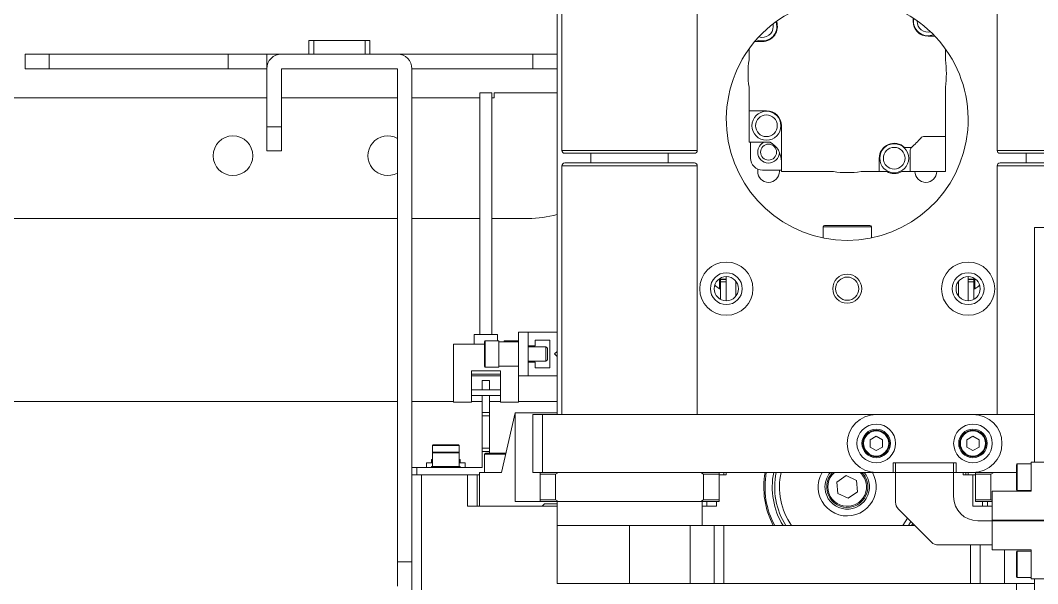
# Model space of a CAD drawing. Header units: millimetres. Extents: x 169 to 14583, y -399 to 10804.
# Drawn here: x 11916.4 to 12126.8, y 2278.5 to 2395 of the extents above; entities that cross this region are included whole.
import ezdxf

# ---------------------------------------------------------------- set-up
doc = ezdxf.new("R2010")
doc.units = ezdxf.units.MM
doc.header["$LTSCALE"] = 35

msp = doc.modelspace()

# ---------------------------------------------------------------- linework, layer by layer
at = {"color": 7, "linetype": 'Continuous', "lineweight": 18}
for p, q in [((12027.393, 2419.459), (12027.393, 2313.459)), ((12028.393, 2419.459), (12028.393, 2368.059)), ((12056.393, 2368.059), (12056.393, 2419.459)), ((12118.393, 2419.459), (12118.393, 2368.059)), ((12072.048, 2394.196), (12072.107, 2393.684)), ((12072.688, 2394.677), (12072.857, 2393.684)), ((12101.001, 2395.431), (12101.001, 2394.764)), ((12101.101, 2394.764), (12101.155, 2395.33)), ((12101.851, 2394.764), (12101.852, 2394.853)), ((12104.101, 2391.664), (12105.531, 2391.664)), ((11976.093, 2390.759), (11976.093, 2387.959)), ((11976.093, 2390.759), (11977.093, 2390.759)), ((11977.093, 2390.759), (11977.093, 2387.959)), ((11987.693, 2390.759), (11977.093, 2390.759)), ((11987.693, 2387.959), (11987.693, 2390.759)), ((11987.693, 2390.759), (11988.693, 2390.759)), ((11988.693, 2390.759), (11988.693, 2387.959)), ((12068.289, 2390.584), (12069.857, 2390.584)), ((11917.393, 2384.959), (11917.393, 2387.959)), ((11917.393, 2387.959), (11922.393, 2387.959)), ((11922.393, 2387.959), (11922.393, 2384.959)), ((11922.393, 2387.959), (11959.393, 2387.959)), ((11959.393, 2384.959), (11959.393, 2387.959)), ((11959.393, 2387.959), (11967.393, 2387.959)), ((11967.393, 2387.959), (11967.393, 2384.959)), ((11967.393, 2387.959), (11970.393, 2387.959)), ((11994.393, 2387.959), (11970.393, 2387.959)), ((11994.393, 2387.959), (12022.393, 2387.959)), ((12022.393, 2387.959), (12022.393, 2384.959)), ((12022.393, 2387.959), (12027.393, 2387.959)), ((12067.093, 2386.821), (12067.093, 2389.05)), ((12107.693, 2389.05), (12107.693, 2386.821)), ((11922.393, 2384.959), (11917.393, 2384.959)), ((11922.393, 2384.959), (11959.393, 2384.959)), ((11967.393, 2384.959), (11959.393, 2384.959)), ((11967.393, 2384.959), (11967.393, 2372.959)), ((11970.393, 2372.959), (11970.393, 2384.959)), ((11994.393, 2384.959), (11970.393, 2384.959)), ((11994.393, 2282.959), (11994.393, 2384.959)), ((11997.393, 2300.959), (11997.393, 2384.959)), ((12022.393, 2384.959), (11997.393, 2384.959)), ((12022.393, 2384.959), (12027.393, 2384.959)), ((12067.093, 2376.264), (12067.093, 2381.107)), ((12107.693, 2381.107), (12107.693, 2370.964)), ((11753.877, 2378.959), (11967.393, 2378.959)), ((11970.393, 2378.959), (11994.393, 2378.959)), ((11997.393, 2378.959), (12011.443, 2378.959)), ((12011.443, 2379.959), (12011.443, 2329.959)), ((12011.443, 2379.959), (12013.943, 2379.959)), ((12013.943, 2329.959), (12013.943, 2379.959)), ((12013.943, 2378.959), (12014.393, 2378.959)), ((12014.393, 2379.959), (12014.393, 2378.959)), ((12014.393, 2379.959), (12027.393, 2379.959)), ((12070.685, 2376.264), (12067.093, 2376.264)), ((12067.093, 2376.264), (12067.093, 2369.766)), ((11967.393, 2372.959), (11970.393, 2372.959)), ((11967.393, 2367.959), (11967.393, 2372.959)), ((11970.393, 2372.959), (11970.393, 2367.959)), ((12073.785, 2363.664), (12073.785, 2373.164)), ((12107.693, 2370.964), (12103.379, 2370.964)), ((12107.693, 2370.964), (12107.693, 2363.664)), ((12071.439, 2369.766), (12067.093, 2369.766)), ((12067.093, 2369.764), (12067.093, 2369.766)), ((12071.442, 2369.764), (12067.093, 2369.764)), ((12067.393, 2369.764), (12067.393, 2366.464)), ((12100.658, 2368.664), (12099.26, 2368.664)), ((11970.393, 2367.959), (11967.393, 2367.959)), ((12028.393, 2368.059), (12056.393, 2368.059)), ((12055.793, 2367.459), (12028.993, 2367.459)), ((12034.393, 2367.459), (12034.393, 2365.459)), ((12050.393, 2365.459), (12050.393, 2367.459)), ((12094.013, 2366.428), (12094.013, 2363.664)), ((12100.393, 2367.978), (12100.393, 2363.664)), ((12118.393, 2368.059), (12146.393, 2368.059)), ((12145.793, 2367.459), (12118.993, 2367.459)), ((12124.393, 2367.459), (12124.393, 2365.459)), ((12028.393, 2364.859), (12028.393, 2313.459)), ((12056.393, 2364.859), (12028.393, 2364.859)), ((12028.993, 2365.459), (12055.793, 2365.459)), ((12056.393, 2313.459), (12056.393, 2364.859)), ((12118.393, 2364.859), (12118.393, 2313.459)), ((12146.393, 2364.859), (12118.393, 2364.859)), ((12118.993, 2365.459), (12145.793, 2365.459)), ((12068.879, 2364.179), (12068.879, 2363.701)), ((12073.785, 2363.964), (12069.893, 2363.964)), ((12073.379, 2363.701), (12073.379, 2363.964)), ((12084.536, 2363.664), (12073.785, 2363.664)), ((12094.013, 2363.664), (12090.249, 2363.664)), ((12095.573, 2363.664), (12094.013, 2363.664)), ((12100.393, 2363.664), (12098.653, 2363.664)), ((12107.693, 2363.664), (12100.393, 2363.664)), ((11994.393, 2353.959), (11753.877, 2353.959)), ((12011.443, 2353.959), (11997.393, 2353.959)), ((12021.393, 2353.959), (12013.943, 2353.959)), ((12082.393, 2352.259), (12082.393, 2349.964)), ((12092.393, 2352.259), (12082.393, 2352.259)), ((12082.693, 2352.559), (12092.093, 2352.559)), ((12092.393, 2349.964), (12092.393, 2352.259)), ((12126.143, 2352.109), (12126.143, 2303.609)), ((12126.143, 2352.109), (12128.643, 2352.109)), ((12060.993, 2339.459), (12060.993, 2341.53)), ((12061.193, 2341.359), (12061.193, 2341.652)), ((12061.193, 2341.459), (12062.393, 2341.459)), ((12061.193, 2341.359), (12062.393, 2341.359)), ((12061.193, 2340.859), (12061.193, 2341.359)), ((12062.393, 2336.959), (12062.393, 2341.959)), ((12112.393, 2341.959), (12112.393, 2336.959)), ((12112.393, 2341.459), (12113.593, 2341.459)), ((12112.393, 2341.359), (12113.593, 2341.359)), ((12113.593, 2341.652), (12113.593, 2341.359)), ((12113.593, 2341.359), (12113.593, 2340.859)), ((12113.793, 2341.53), (12113.793, 2339.459)), ((12060.993, 2339.459), (12061.193, 2339.459)), ((12062.393, 2340.859), (12061.193, 2340.859)), ((12061.193, 2337.266), (12061.193, 2340.859)), ((12064.393, 2340.959), (12064.393, 2337.959)), ((12110.393, 2337.959), (12110.393, 2340.959)), ((12113.593, 2340.859), (12112.393, 2340.859)), ((12113.593, 2340.859), (12113.593, 2337.266)), ((12113.593, 2339.459), (12113.793, 2339.459)), ((12010.293, 2329.959), (12010.293, 2327.959)), ((12010.293, 2329.959), (12015.093, 2329.959)), ((12012.393, 2323.359), (12012.393, 2328.559)), ((12015.393, 2328.709), (12012.543, 2328.709)), ((12012.543, 2328.709), (12012.543, 2323.209)), ((12015.093, 2328.709), (12015.093, 2329.959)), ((12015.393, 2328.459), (12015.393, 2328.709)), ((12016.393, 2328.459), (12016.393, 2328.559)), ((12019.393, 2328.709), (12016.543, 2328.709)), ((12016.543, 2328.709), (12016.543, 2328.459)), ((12021.393, 2330.459), (12019.393, 2330.459)), ((12019.393, 2330.459), (12019.393, 2321.459)), ((12021.393, 2327.659), (12021.393, 2330.459)), ((12021.393, 2330.459), (12027.393, 2330.459)), ((12022.893, 2328.809), (12022.893, 2327.659)), ((12025.893, 2328.809), (12022.893, 2328.809)), ((12025.893, 2323.109), (12025.893, 2328.809)), ((12005.993, 2315.959), (12005.993, 2327.959)), ((12005.993, 2327.959), (12012.393, 2327.959)), ((12015.393, 2328.459), (12015.393, 2327.105)), ((12019.393, 2328.459), (12015.393, 2328.459)), ((12015.393, 2324.813), (12015.393, 2327.105)), ((12022.893, 2327.659), (12021.393, 2327.659)), ((12021.393, 2327.659), (12021.393, 2324.259)), ((12025.112, 2327.459), (12021.393, 2327.459)), ((12025.393, 2327.178), (12025.112, 2327.459)), ((12025.112, 2324.459), (12025.112, 2327.459)), ((12025.393, 2324.739), (12025.393, 2327.178)), ((12027.393, 2326.459), (12026.893, 2325.959)), ((12015.393, 2324.813), (12015.393, 2323.459)), ((12021.393, 2324.459), (12025.112, 2324.459)), ((12021.393, 2321.459), (12021.393, 2324.259)), ((12021.393, 2324.259), (12022.893, 2324.259)), ((12022.893, 2324.259), (12022.893, 2323.109)), ((12025.112, 2324.459), (12025.393, 2324.739)), ((12026.893, 2325.959), (12027.393, 2325.459)), ((12015.693, 2322.459), (12009.693, 2322.459)), ((12009.693, 2322.459), (12009.693, 2315.959)), ((12012.543, 2323.209), (12015.393, 2323.209)), ((12015.393, 2323.459), (12019.393, 2323.459)), ((12015.393, 2323.209), (12015.393, 2323.459)), ((12015.693, 2315.959), (12015.693, 2322.459)), ((12022.893, 2323.109), (12025.893, 2323.109)), ((12009.693, 2321.759), (12015.693, 2321.759)), ((12015.693, 2321.459), (12009.693, 2321.459)), ((12011.943, 2320.459), (12013.443, 2320.459)), ((12011.943, 2320.459), (12011.943, 2318.559)), ((12013.443, 2318.559), (12013.443, 2320.459)), ((12019.393, 2321.459), (12019.393, 2315.959)), ((12021.393, 2321.459), (12019.393, 2321.459)), ((12027.393, 2321.459), (12021.393, 2321.459)), ((12009.693, 2318.559), (12015.693, 2318.559)), ((11994.393, 2316.159), (11696.465, 2316.159)), ((12005.993, 2316.159), (11997.393, 2316.159)), ((12009.693, 2315.959), (12005.993, 2315.959)), ((12009.693, 2317.359), (12015.693, 2317.359)), ((12011.943, 2316.159), (12009.693, 2316.159)), ((12011.943, 2317.359), (12011.943, 2313.873)), ((12013.443, 2313.873), (12013.443, 2317.359)), ((12015.693, 2316.159), (12013.443, 2316.159)), ((12019.393, 2315.959), (12015.693, 2315.959)), ((12027.393, 2316.159), (12019.393, 2316.159)), ((12011.943, 2313.873), (12013.443, 2313.873)), ((12011.943, 2313.166), (12011.943, 2313.873)), ((12013.443, 2313.873), (12013.443, 2313.166)), ((12018.743, 2313.759), (12015.892, 2301.459)), ((12027.393, 2313.759), (12018.743, 2313.759)), ((12018.743, 2313.759), (12018.743, 2295.424)), ((12013.443, 2313.166), (12011.943, 2313.166)), ((12011.943, 2313.166), (12011.943, 2306.502)), ((12013.443, 2306.502), (12013.443, 2313.166)), ((12022.393, 2301.459), (12022.393, 2313.459)), ((12022.393, 2313.459), (12024.393, 2313.459)), ((12024.393, 2313.459), (12024.393, 2301.459)), ((12093.393, 2313.459), (12024.393, 2313.459)), ((12093.393, 2313.459), (12113.393, 2313.459)), ((12126.143, 2313.459), (12113.393, 2313.459)), ((12092.113, 2308.198), (12093.393, 2308.937)), ((12092.113, 2308.198), (12092.113, 2306.72)), ((12093.393, 2308.937), (12094.673, 2308.198)), ((12094.673, 2306.72), (12094.673, 2308.198)), ((12112.113, 2308.198), (12113.393, 2308.937)), ((12112.113, 2308.198), (12112.113, 2306.72)), ((12113.393, 2308.937), (12114.673, 2308.198)), ((12114.673, 2306.72), (12114.673, 2308.198)), ((12001.643, 2307.009), (12001.643, 2305.509)), ((12007.143, 2307.009), (12001.643, 2307.009)), ((12001.643, 2305.509), (12001.643, 2302.659)), ((12007.143, 2305.509), (12001.643, 2305.509)), ((12001.793, 2307.159), (12006.993, 2307.159)), ((12001.793, 2305.659), (12006.993, 2305.659)), ((12007.143, 2305.509), (12007.143, 2307.009)), ((12007.143, 2302.659), (12007.143, 2305.509)), ((12011.943, 2305.795), (12011.943, 2306.502)), ((12011.943, 2306.502), (12013.443, 2306.502)), ((12011.943, 2302.459), (12011.943, 2305.795)), ((12013.443, 2305.795), (12011.943, 2305.795)), ((12012.593, 2305.459), (12016.819, 2305.459)), ((12013.443, 2306.502), (12013.443, 2305.795)), ((12013.443, 2305.459), (12013.443, 2305.795)), ((12093.393, 2305.981), (12092.113, 2306.72)), ((12093.393, 2305.981), (12094.673, 2306.72)), ((12113.393, 2305.981), (12112.113, 2306.72)), ((12113.393, 2305.981), (12114.673, 2306.72)), ((12000.393, 2303.459), (12000.393, 2302.459)), ((12001.643, 2303.459), (12000.393, 2303.459)), ((12001.443, 2304.159), (12001.443, 2303.459)), ((12001.643, 2304.159), (12001.443, 2304.159)), ((12007.343, 2304.159), (12007.143, 2304.159)), ((12008.393, 2303.459), (12007.143, 2303.459)), ((12007.343, 2303.459), (12007.343, 2304.159)), ((12008.393, 2302.459), (12008.393, 2303.459)), ((12012.393, 2305.259), (12012.393, 2301.459)), ((12016.772, 2305.259), (12012.393, 2305.259)), ((12097.393, 2303.459), (12096.893, 2303.459)), ((12096.893, 2303.459), (12096.893, 2301.459)), ((12097.393, 2303.459), (12109.393, 2303.459)), ((12097.393, 2301.459), (12097.393, 2303.459)), ((12109.393, 2303.459), (12109.393, 2301.459)), ((12109.893, 2303.459), (12109.393, 2303.459)), ((12109.893, 2301.459), (12109.893, 2303.459)), ((12125.393, 2303.609), (12125.393, 2300.981)), ((12125.393, 2303.609), (12129.393, 2303.609)), ((11997.393, 2302.459), (11998.393, 2302.459)), ((11998.393, 2302.459), (11998.393, 2300.959)), ((11998.393, 2302.459), (12011.943, 2302.459)), ((12001.443, 2302.659), (12001.443, 2302.459)), ((12007.343, 2302.659), (12001.443, 2302.659)), ((12007.343, 2302.459), (12007.343, 2302.659)), ((12011.393, 2301.459), (12011.393, 2294.459)), ((12015.892, 2301.459), (12011.393, 2301.459)), ((12024.393, 2301.459), (12022.393, 2301.459)), ((12023.893, 2301.099), (12023.893, 2301.459)), ((12093.393, 2301.459), (12024.393, 2301.459)), ((12027.675, 2301.459), (12027.104, 2301.099)), ((12057.682, 2301.099), (12057.11, 2301.459)), ((12060.893, 2301.459), (12060.893, 2301.099)), ((12061.893, 2300.959), (12061.893, 2301.459)), ((12062.393, 2301.459), (12062.393, 2300.959)), ((12096.893, 2301.459), (12093.393, 2301.459)), ((12097.393, 2301.459), (12096.893, 2301.459)), ((12109.393, 2301.459), (12097.393, 2301.459)), ((12097.393, 2295.287), (12097.393, 2301.459)), ((12109.393, 2301.459), (12109.393, 2296.459)), ((12109.893, 2301.459), (12109.393, 2301.459)), ((12113.393, 2301.459), (12109.893, 2301.459)), ((12111.393, 2300.959), (12111.393, 2301.459)), ((12111.893, 2301.459), (12111.893, 2300.959)), ((12112.393, 2301.459), (12112.393, 2300.959)), ((12122.393, 2301.459), (12113.393, 2301.459)), ((12113.893, 2301.099), (12113.893, 2301.459)), ((12117.675, 2301.459), (12117.104, 2301.099)), ((12122.393, 2297.859), (12122.393, 2303.059)), ((12125.393, 2303.209), (12122.543, 2303.209)), ((12122.543, 2303.209), (12122.543, 2297.709)), ((11997.393, 2272.959), (11997.393, 2300.959)), ((11997.393, 2300.959), (11999.393, 2300.959)), ((11999.393, 2300.959), (11999.393, 2272.959)), ((11999.393, 2300.959), (12008.893, 2300.959)), ((12008.893, 2294.459), (12008.893, 2300.959)), ((12008.893, 2300.959), (12010.893, 2300.959)), ((12010.893, 2300.959), (12011.393, 2300.959)), ((12010.893, 2300.959), (12010.893, 2294.459)), ((12023.893, 2295.819), (12023.893, 2301.099)), ((12027.104, 2301.099), (12023.893, 2301.099)), ((12027.104, 2301.099), (12027.104, 2295.819)), ((12057.682, 2295.819), (12057.682, 2301.099)), ((12060.893, 2301.099), (12057.682, 2301.099)), ((12060.893, 2301.099), (12060.893, 2295.819)), ((12060.893, 2300.959), (12062.393, 2300.959)), ((12087.2, 2300.809), (12085.261, 2299.468)), ((12085.261, 2299.468), (12085.454, 2297.117)), ((12087.2, 2300.809), (12089.332, 2299.8)), ((12089.524, 2297.45), (12089.332, 2299.8)), ((12111.393, 2300.959), (12113.393, 2300.959)), ((12113.393, 2294.459), (12113.393, 2300.959)), ((12113.393, 2300.959), (12113.893, 2300.959)), ((12113.893, 2295.819), (12113.893, 2301.099)), ((12117.104, 2301.099), (12113.893, 2301.099)), ((12117.104, 2301.099), (12117.104, 2295.819)), ((12125.393, 2299.937), (12125.393, 2300.981)), ((12125.393, 2299.937), (12125.393, 2297.609)), ((12087.585, 2296.109), (12085.454, 2297.117)), ((12089.524, 2297.45), (12087.585, 2296.109)), ((12117.393, 2297.609), (12117.393, 2291.609)), ((12117.393, 2297.609), (12125.393, 2297.609)), ((12122.543, 2297.709), (12125.393, 2297.709)), ((12018.743, 2295.424), (12027.393, 2295.424)), ((12023.893, 2295.459), (12023.893, 2295.819)), ((12023.893, 2295.819), (12027.104, 2295.819)), ((12027.675, 2295.459), (12023.893, 2295.459)), ((12024.318, 2294.459), (12024.8, 2294.941)), ((12024.8, 2294.941), (12027.393, 2294.941)), ((12027.104, 2295.819), (12027.675, 2295.459)), ((12027.393, 2295.459), (12027.393, 2290.459)), ((12057.11, 2295.459), (12027.675, 2295.459)), ((12057.11, 2295.459), (12057.682, 2295.819)), ((12060.893, 2295.459), (12057.11, 2295.459)), ((12057.393, 2290.459), (12057.393, 2295.459)), ((12057.682, 2295.819), (12060.893, 2295.819)), ((12058.393, 2294.459), (12058.393, 2295.459)), ((12060.393, 2295.459), (12060.393, 2294.459)), ((12060.893, 2295.819), (12060.893, 2295.459)), ((12113.893, 2295.819), (12117.104, 2295.819)), ((12113.893, 2295.459), (12113.893, 2295.819)), ((12117.393, 2295.459), (12113.893, 2295.459)), ((12115.393, 2295.459), (12115.393, 2294.459)), ((12116.393, 2295.459), (12116.393, 2294.459)), ((12117.104, 2295.819), (12117.393, 2295.637)), ((12008.893, 2294.459), (12027.393, 2294.459)), ((12057.393, 2294.459), (12060.393, 2294.459)), ((12097.978, 2293.873), (12104.807, 2287.045)), ((12113.393, 2294.459), (12117.393, 2294.459)), ((12098.882, 2290.459), (12099.827, 2292.025)), ((12100.566, 2291.285), (12100.081, 2290.459)), ((12100.669, 2290.459), (12100.934, 2290.917)), ((12114.393, 2291.459), (12117.393, 2291.459)), ((12117.393, 2291.609), (12117.393, 2291.459)), ((12117.393, 2291.609), (12129.393, 2291.609)), ((12117.393, 2285.459), (12117.393, 2291.459)), ((12129.393, 2291.459), (12117.393, 2291.459)), ((12027.393, 2290.459), (12027.393, 2278.459)), ((12042.393, 2290.459), (12027.393, 2290.459)), ((12042.393, 2290.459), (12042.393, 2278.459)), ((12042.393, 2290.459), (12054.893, 2290.459)), ((12054.893, 2278.459), (12054.893, 2290.459)), ((12054.893, 2290.459), (12059.893, 2290.459)), ((12059.893, 2278.459), (12059.893, 2290.459)), ((12059.893, 2290.459), (12061.893, 2290.459)), ((12061.893, 2290.459), (12061.893, 2278.459)), ((12061.893, 2290.459), (12101.393, 2290.459)), ((12117.393, 2286.459), (12106.221, 2286.459)), ((12112.893, 2278.459), (12112.893, 2286.459)), ((12114.893, 2286.459), (12114.893, 2278.459)), ((12125.393, 2285.459), (12117.393, 2285.459)), ((12119.893, 2285.459), (12119.893, 2278.459)), ((12122.393, 2279.859), (12122.393, 2285.059)), ((12125.393, 2285.209), (12122.543, 2285.209)), ((12122.543, 2285.209), (12122.543, 2279.709)), ((12125.393, 2282.981), (12125.393, 2285.459)), ((11994.393, 2282.959), (11997.393, 2282.959)), ((11994.393, 2277.959), (11994.393, 2282.959)), ((12125.393, 2281.937), (12125.393, 2282.981)), ((12125.393, 2279.459), (12125.393, 2281.937)), ((12042.393, 2278.459), (12027.393, 2278.459)), ((12042.393, 2278.459), (12054.893, 2278.459)), ((12059.893, 2278.459), (12054.893, 2278.459)), ((12061.893, 2278.459), (12059.893, 2278.459)), ((12061.893, 2278.459), (12112.893, 2278.459)), ((12114.893, 2278.459), (12112.893, 2278.459)), ((12119.893, 2278.459), (12114.893, 2278.459)), ((12119.893, 2278.459), (12126.143, 2278.459)), ((12122.393, 2278.459), (12122.393, 2275.459)), ((12122.543, 2279.709), (12125.393, 2279.709)), ((12129.393, 2279.459), (12125.393, 2279.459)), ((12126.143, 2279.459), (12126.143, 2230.959))]:
    msp.add_line(p, q, dxfattribs=at)
for centre, radius in [((11960.393, 2366.959), 4.1), ((12071.129, 2367.701), 1.65), ((12062.393, 2339.459), 5.5), ((12112.393, 2339.459), 5.5), ((12062.393, 2339.459), 3.3), ((12062.393, 2339.459), 2.5), ((12087.393, 2339.459), 3), ((12087.393, 2339.459), 2.4), ((12112.393, 2339.459), 3.3), ((12112.393, 2339.459), 2.5), ((12093.393, 2307.459), 4), ((12093.393, 2307.459), 2.95), ((12093.393, 2307.459), 2.75), ((12093.393, 2307.459), 2.6), ((12113.393, 2307.459), 4), ((12113.393, 2307.459), 2.95), ((12113.393, 2307.459), 2.75), ((12113.393, 2307.459), 2.6)]:
    msp.add_circle(centre, radius, dxfattribs=at)
for centre, radius, start, end in [((12087.393, 2374.459), 25, 99.78782, 80.21218), ((12069.857, 2393.684), 3, 245.42111, 360), ((12069.857, 2393.684), 2.25, 251.60885, 360), ((12069.857, 2393.684), 3.1, 270, 19.86646), ((12104.101, 2394.764), 3.1, 180, 270), ((12104.101, 2394.764), 3, 180, 291.98005), ((12104.101, 2394.764), 2.25, 180, 283.36638), ((11970.393, 2384.959), 3, 90, 180), ((11994.393, 2384.959), 3, 0, 90), ((12087.393, 2383.964), 20.5, 171.99003, 188.00994), ((12087.393, 2383.964), 20.5, 351.99005, 8.00986), ((12070.685, 2373.164), 3, 0, 180), ((12070.685, 2373.164), 2.25, 0, 180), ((12070.685, 2373.164), 3.1, 0, 90), ((12070.685, 2373.164), 3, 180, 0), ((12070.685, 2373.164), 2.25, 180, 0), ((11992.393, 2366.959), 4.1, 60.8036, 299.1964), ((12087.393, 2383.964), 20.25, 310.92606, 318.78979), ((12103.379, 2369.964), 1, 90, 138.78979), ((12071.129, 2367.701), 2.25, 113.36738, 180), ((12069.185, 2365.756), 4.6, 0, 60.66137), ((12097.113, 2366.428), 3.1, 46.16445, 180), ((12097.113, 2366.428), 3, 0, 180), ((12097.113, 2366.428), 2.25, 0, 180), ((12101.393, 2367.978), 1, 136.94383, 180), ((12028.993, 2368.059), 0.6, 180, 270), ((12055.793, 2368.059), 0.6, 270, 0), ((12069.893, 2366.464), 2.5, 180, 270), ((12071.129, 2367.701), 2.25, 180, 358.60613), ((12097.113, 2366.428), 3, 180, 0), ((12097.113, 2366.428), 2.25, 180, 0), ((12118.993, 2368.059), 0.6, 180, 270), ((12028.993, 2364.859), 0.6, 90, 180), ((12055.793, 2364.859), 0.6, 0, 90), ((12118.993, 2364.859), 0.6, 90, 180), ((12071.129, 2363.701), 2.25, 180, 0), ((12087.393, 2383.964), 20.5, 261.99006, 278.00997), ((12097.113, 2366.428), 3.164, 240.87651, 299.12349), ((12103.656, 2363.701), 2.25, 180, 0), ((12021.393, 2374.959), 21, 270, 286.60155), ((12082.693, 2352.259), 0.3, 90, 180), ((12092.093, 2352.259), 0.3, 0, 90), ((12063.109, 2343.459), 4.525, 226.55077, 242.11552), ((12111.676, 2343.459), 4.525, 297.88448, 313.44923), ((12012.543, 2328.559), 0.15, 90, 180), ((12016.543, 2328.559), 0.15, 90, 180), ((12012.543, 2323.359), 0.15, 180, 270), ((12093.393, 2307.459), 6, 90, 270), ((12113.393, 2307.459), 6, 270, 90), ((12001.793, 2307.009), 0.15, 90, 180), ((12001.793, 2305.509), 0.15, 90, 180), ((12006.993, 2307.009), 0.15, 0, 90), ((12006.993, 2305.509), 0.15, 0, 90), ((12012.593, 2305.259), 0.2, 90, 180), ((12087.393, 2298.459), 17.25, 169.98459, 207.63053), ((12087.393, 2298.459), 17, 169.83575, 208.07249), ((12087.393, 2298.459), 15.5, 168.84006, 211.07295), ((12087.393, 2298.459), 15, 168.46304, 212.23095), ((12087.393, 2298.459), 14, 167.62637, 214.8499), ((12087.393, 2298.459), 6, 150, 184.67583), ((12087.393, 2298.459), 6, 184.67583, 30), ((12087.393, 2298.459), 4.6, 139.29429, 184.67583), ((12087.393, 2298.459), 4.6, 184.67583, 40.70571), ((12087.393, 2298.459), 4.25, 135.09913, 4.67583), ((12087.393, 2298.459), 4, 131.40962, 4.67583), ((12087.393, 2298.459), 4, 4.67583, 48.59038), ((12087.393, 2298.459), 4.25, 4.67583, 44.90087), ((12122.543, 2303.059), 0.15, 90, 180), ((12122.543, 2297.859), 0.15, 180, 270), ((12099.393, 2295.287), 2, 180, 225), ((12114.393, 2296.459), 5, 180, 270), ((12106.221, 2288.459), 2, 225, 270), ((12122.543, 2285.059), 0.15, 90, 180), ((12122.543, 2279.859), 0.15, 180, 270)]:
    msp.add_arc(centre, radius, start, end, dxfattribs=at)

doc.saveas('drawing.dxf')
